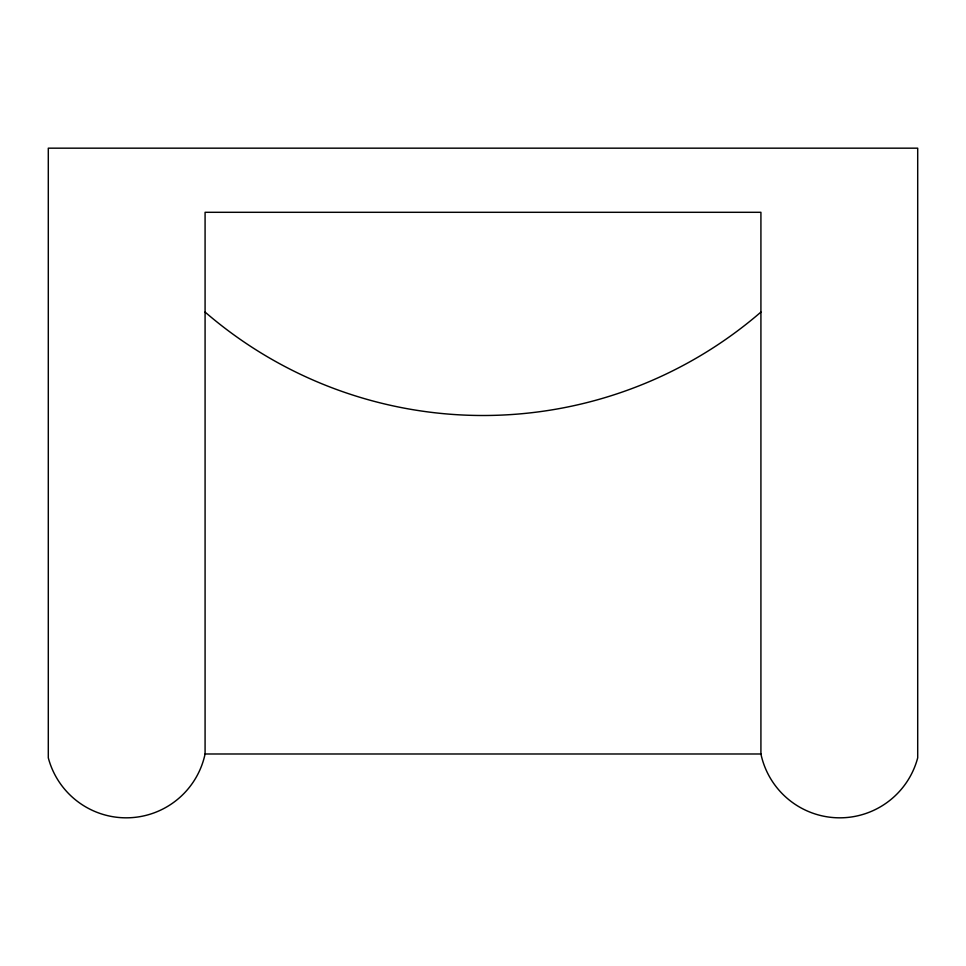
<?xml version="1.0" encoding="UTF-8"?>
<svg xmlns="http://www.w3.org/2000/svg" width="966" height="966" viewBox="0 0 966 966"><rect width="100%" height="100%" fill="white"/><g stroke="black" fill="none" stroke-linecap="round" stroke-linejoin="round"><path stroke-width="1.45" d="M205.082 753.987L760.918 753.987A80.613 80.613 0 0 0 917.7 757.827L917.7 148.172L48.3 148.172L48.3 757.827A80.613 80.613 0 0 0 205.082 753.987L205.082 212.303L760.918 212.303L760.918 753.987M760.918 312.078A425.125 425.125 0 0 1 205.082 312.078"/></g></svg>
